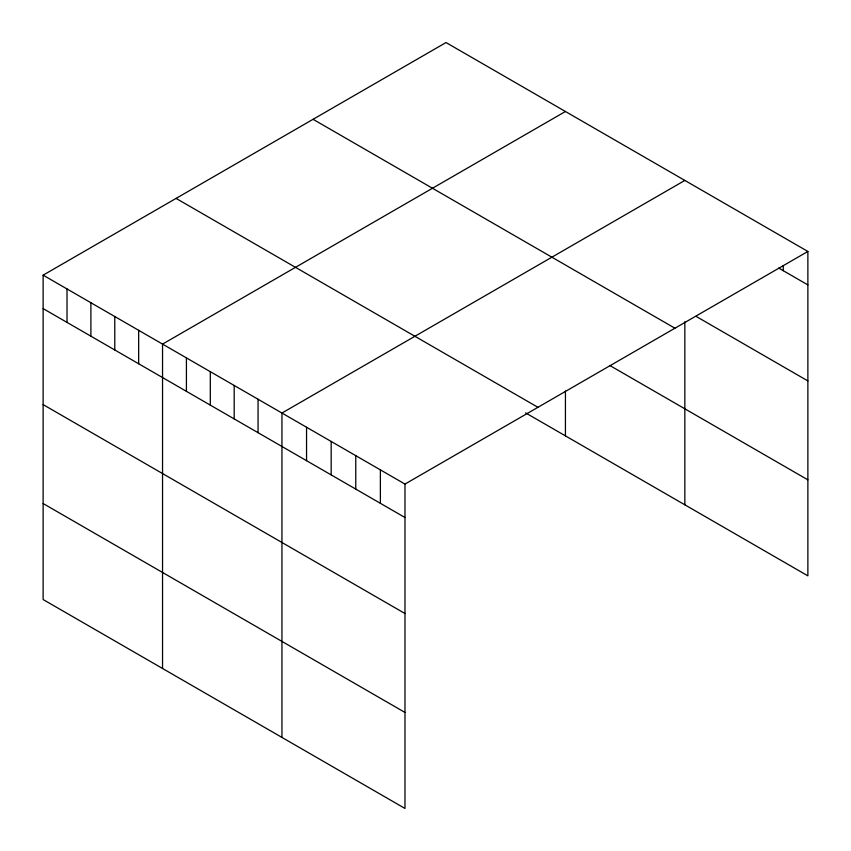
<?xml version="1.0" encoding="UTF-8"?>
<svg xmlns="http://www.w3.org/2000/svg" width="851" height="851" viewBox="0 0 851 851"><rect width="100%" height="100%" fill="white"/><g stroke="black" fill="none" stroke-linecap="round" stroke-linejoin="round"><path stroke-width="1.28" d="M43.124 275.16L404.98 484.07L404.98 808.45L43.124 599.54L43.124 275.16L446.02 42.55L807.876 251.46L807.876 575.84L525.631 412.895M565.436 111.492L162.541 344.102L162.541 668.482M684.842 180.433L281.947 413.043L281.947 737.423M404.98 484.07L807.876 251.46M778.793 268.118L807.876 284.904M696.022 316.338L807.876 380.918M313.062 119.31L674.917 328.22M609.784 365.473L807.876 479.836M176.083 198.4L537.938 407.31M43.124 308.605L404.98 517.514M43.124 404.608L404.98 613.518M43.124 503.526L404.98 712.436M783.26 265.555L783.26 270.703M684.842 321.752L684.842 504.813M565.436 391.066L565.436 435.872M380.376 469.858L380.376 503.313M355.771 455.657L355.771 489.102M331.167 441.456L331.167 474.901M306.551 427.245L306.551 460.689M258.066 399.247L258.066 432.691M234.185 385.46L234.185 418.905M210.303 371.674L210.303 405.119M186.422 357.888L186.422 391.332M138.66 330.305L138.66 363.76M114.779 316.519L114.779 349.963M90.897 302.733L90.897 336.177M67.016 288.946L67.016 322.391"/></g></svg>
